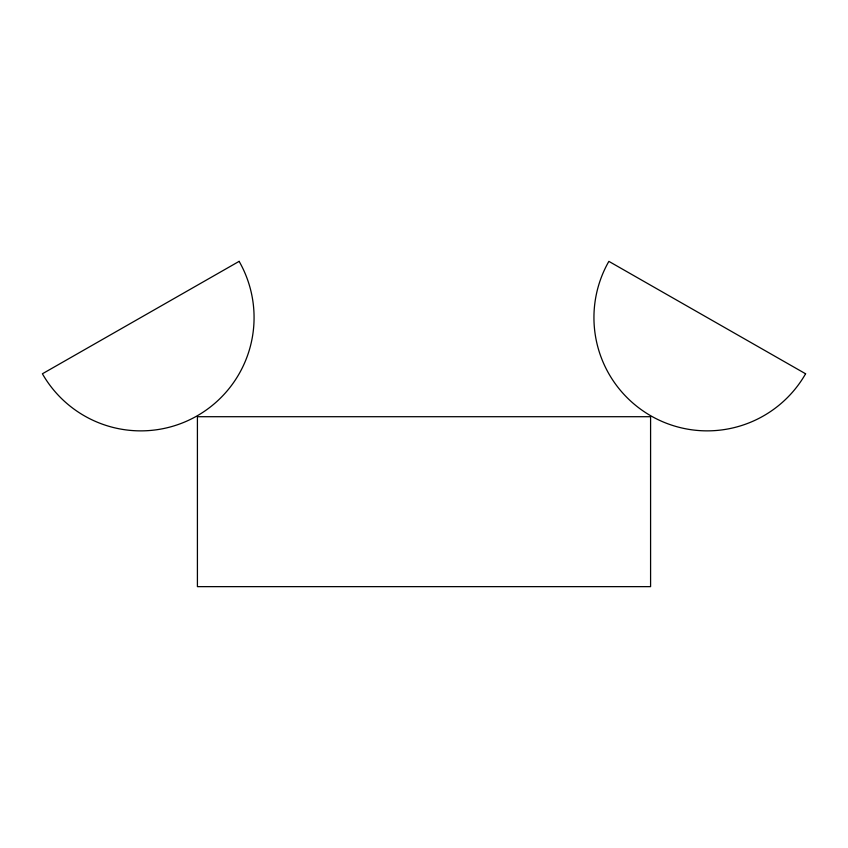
<?xml version="1.0" encoding="UTF-8"?>
<svg xmlns="http://www.w3.org/2000/svg" width="848" height="848" viewBox="0 0 848 848"><rect width="100%" height="100%" fill="white"/><g stroke="black" fill="none" stroke-linecap="round" stroke-linejoin="round"><path stroke-width="1.27" d="M239.136 261.354L42.4 373.777A113.293 113.293 0 0 0 196.98 415.944A113.293 113.293 0 0 0 239.136 261.354M650.586 416.707L197.414 416.707L197.414 586.646L650.586 586.646L650.586 416.707M805.6 373.777L608.864 261.364A113.293 113.293 0 0 0 651.02 415.933A113.293 113.293 0 0 0 805.6 373.777"/></g></svg>
